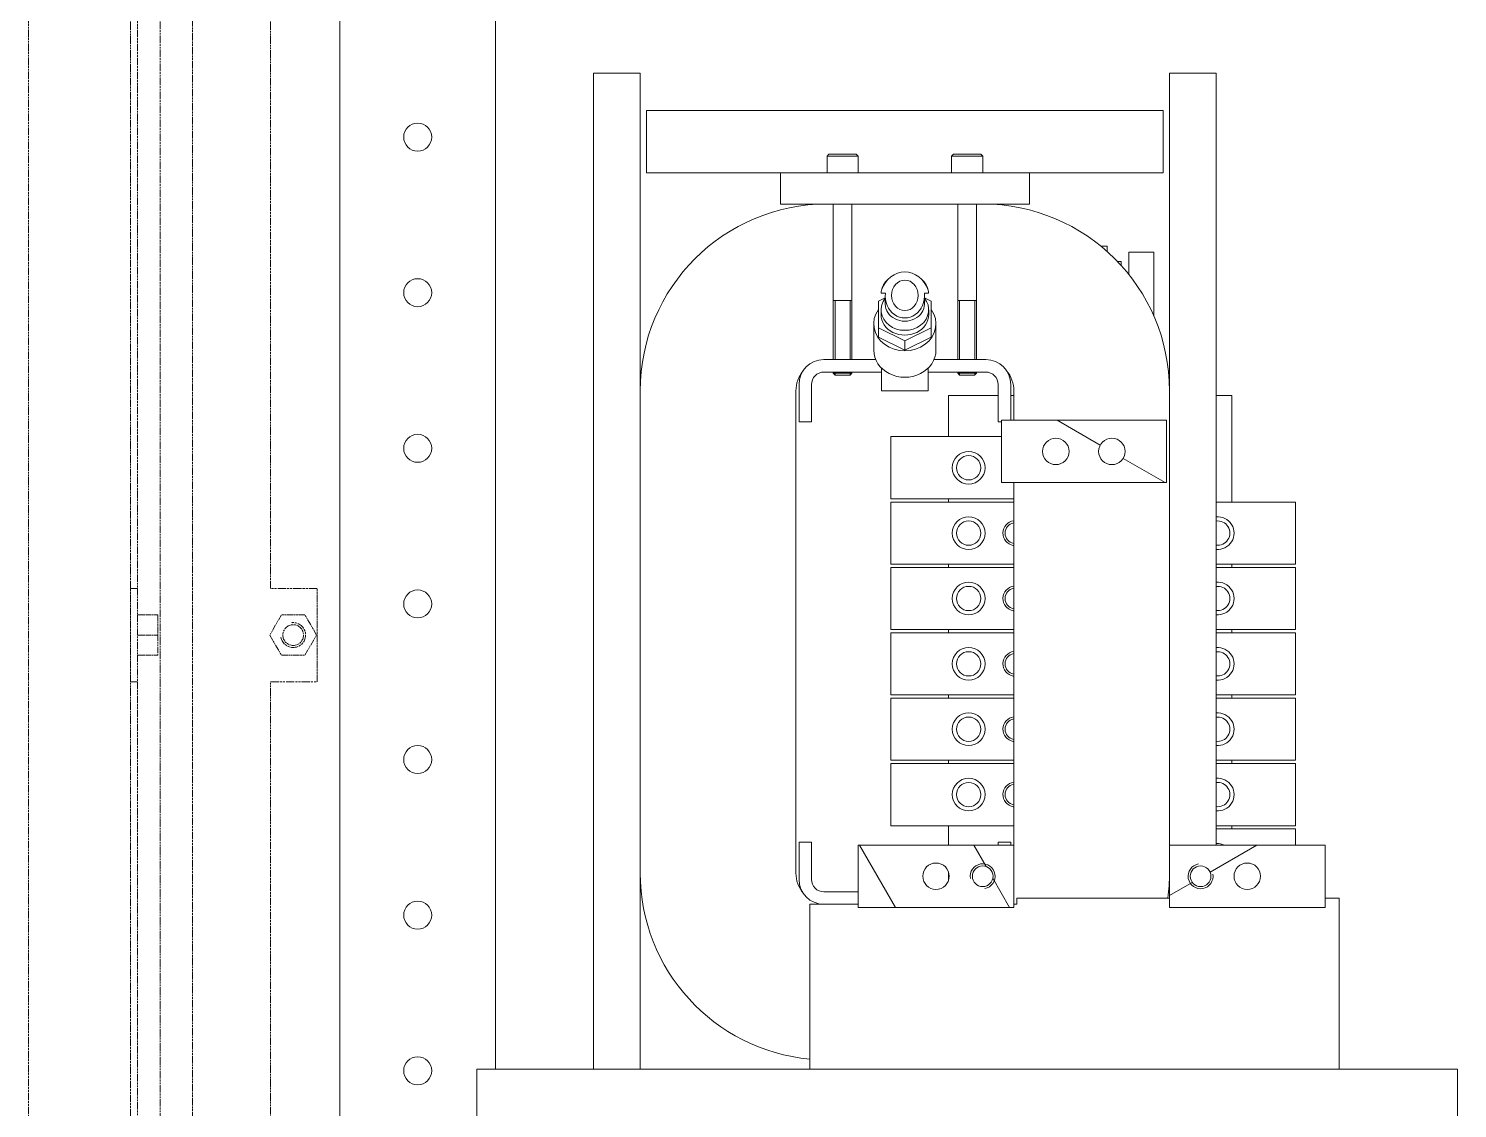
# Model space of a CAD drawing. Header units: millimetres. Extents: x 0 to 8410, y 0 to 5940.
# Drawn here: x 2027.6 to 2486.6, y 1973.7 to 2320.7 of the extents above; entities that cross this region are included whole.
import ezdxf

# ---------------------------------------------------------------- set-up
doc = ezdxf.new("R2010")
doc.units = ezdxf.units.MM
doc.header["$LTSCALE"] = 10
doc.linetypes.add('DOUBLE_DASH_CHAIN', pattern=[1.2403, 0.6614, -0.0827, 0.1654, -0.0827, 0.1654, -0.0827])
for name, color, linetype, lineweight, true_color in [('가시적인 것(ISO)', 3, 'Continuous', 5, 0x00ff00), ('가시적인 좁은 것(ISO)', 3, 'Continuous', 5, 0x00ff00), ('참조(ISO)', 6, 'DOUBLE_DASH_CHAIN', 5, 0xff00ff)]:
    doc.layers.add(name, color=color, linetype=linetype, lineweight=lineweight, true_color=true_color)
doc.layers.add('해치(ISO)', color=7, linetype='Continuous', lineweight=5)

msp = doc.modelspace()

# ---------------------------------------------------------------- hatches: boundary and pattern name
at = {"layer": '해치(ISO)'}
h = msp.add_hatch(dxfattribs=at)
h.set_pattern_fill('ANSI31', color=256, scale=254, angle=15, style=0)
h.set_pattern_definition([(60, (0, 0), (-27.4963, 15.875), [])])
edge = h.paths.add_edge_path()
edge.add_ellipse((2309.06, 2234.98), major_axis=(0, 7.27), ratio=0.866025, start_angle=84.4884, end_angle=275.5116)
edge.add_line((2315.34, 2235.68), (2316.69, 2235.68))
edge.add_ellipse((2309.06, 2234.98), major_axis=(0, -8.84), ratio=0.866025, start_angle=94.5344, end_angle=101.1332)
edge.add_ellipse((2309.06, 2232.87), major_axis=(0, -9.67), ratio=0.845154, start_angle=113.2475, end_angle=246.7525)
edge.add_ellipse((2309.06, 2234.98), major_axis=(0, -8.84), ratio=0.866025, start_angle=258.8668, end_angle=265.4656)
edge.add_line((2301.44, 2235.68), (2302.79, 2235.68))
edge = h.paths.add_edge_path(flags=0)
edge.add_ellipse((2309.06, 2234.98), major_axis=(0, 4.91), ratio=0.866025, start_angle=0, end_angle=360)
h = msp.add_hatch(dxfattribs=at)
h.set_pattern_fill('ANSI31', color=256, scale=254, angle=105.0002, style=0)
h.set_pattern_definition([(150.0002, (0, 0), (-15.87488, -27.49637), [])])
h.paths.add_polyline_path([(2393.06, 2174.83), (2393.06, 2194.83), (2340.06, 2194.83), (2340.06, 2174.83)])
edge = h.paths.add_edge_path(flags=0)
edge.add_ellipse((2357.56, 2184.83), major_axis=(-4.25, 0), ratio=1, start_angle=0, end_angle=360)
edge = h.paths.add_edge_path(flags=0)
edge.add_ellipse((2375.56, 2184.83), major_axis=(-4.25, 0), ratio=1, start_angle=0, end_angle=360)
h = msp.add_hatch(dxfattribs=at)
h.set_pattern_fill('ANSI31', color=256, scale=254, angle=75.0002, style=0)
h.set_pattern_definition([(120.0002, (0, 0), (-27.49626, -15.8751), [])])
h.paths.add_polyline_path([(2294.06, 2038.33), (2344.06, 2038.33), (2344.06, 2058.33), (2294.06, 2058.33)])
edge = h.paths.add_edge_path(flags=0)
edge.add_ellipse((2334.06, 2048.33), major_axis=(-3.32, 0), ratio=1, start_angle=0, end_angle=360)
edge = h.paths.add_edge_path(flags=0)
edge.add_ellipse((2319.06, 2048.33), major_axis=(-4.25, 0), ratio=1, start_angle=0, end_angle=360)
h = msp.add_hatch(dxfattribs=at)
h.set_pattern_fill('ANSI31', color=256, scale=254, angle=-15, style=0)
h.set_pattern_definition([(30, (0, 0), (-15.875, 27.4963), [])])
h.paths.add_polyline_path([(2444.06, 2058.33), (2394.06, 2058.33), (2394.06, 2038.33), (2444.06, 2038.33)])
edge = h.paths.add_edge_path(flags=0)
edge.add_ellipse((2404.06, 2048.33), major_axis=(3.32, 0), ratio=1, start_angle=0, end_angle=360)
edge = h.paths.add_edge_path(flags=0)
edge.add_ellipse((2419.06, 2048.33), major_axis=(4.25, 0), ratio=1, start_angle=0, end_angle=360)

# ---------------------------------------------------------------- linework, layer by layer
at = {"layer": '가시적인 것(ISO)'}
for p, q in [((2127.56, 3028.53), (2127.56, 1960.33)), ((2177.56, 1986.33), (2177.56, 2464.83)), ((2224.06, 2306.33), (2209.06, 2306.33)), ((2209.06, 1986.33), (2209.06, 2306.33)), ((2224.06, 2204.33), (2224.06, 2306.33)), ((2409.06, 2306.33), (2394.06, 2306.33)), ((2394.06, 2204.33), (2394.06, 2306.33)), ((2409.06, 2058.33), (2409.06, 2306.33)), ((2226.06, 2294.33), (2392.06, 2294.33)), ((2226.06, 2274.33), (2226.06, 2294.33)), ((2392.06, 2274.33), (2392.06, 2294.33)), ((2284.66, 2280.33), (2284.06, 2279.73)), ((2294.06, 2279.73), (2284.06, 2279.73)), ((2284.06, 2274.33), (2284.06, 2279.73)), ((2284.66, 2280.33), (2293.46, 2280.33)), ((2293.46, 2280.33), (2294.06, 2279.73)), ((2294.06, 2274.33), (2294.06, 2279.73)), ((2324.66, 2280.33), (2324.06, 2279.73)), ((2334.06, 2279.73), (2324.06, 2279.73)), ((2324.06, 2274.33), (2324.06, 2279.73)), ((2324.66, 2280.33), (2333.46, 2280.33)), ((2333.46, 2280.33), (2334.06, 2279.73)), ((2334.06, 2274.33), (2334.06, 2279.73)), ((2226.06, 2274.33), (2269.06, 2274.33)), ((2349.06, 2274.33), (2269.06, 2274.33)), ((2269.06, 2274.33), (2269.06, 2264.33)), ((2349.06, 2274.33), (2392.06, 2274.33)), ((2349.06, 2274.33), (2349.06, 2264.33)), ((2349.06, 2264.33), (2269.06, 2264.33)), ((2286.06, 2214.33), (2286.06, 2264.33)), ((2292.06, 2214.33), (2292.06, 2264.33)), ((2326.06, 2214.33), (2326.06, 2264.33)), ((2332.06, 2214.33), (2332.06, 2264.33)), ((2374.06, 2250.83), (2371.98, 2250.83)), ((2374.06, 2249.05), (2374.06, 2250.83)), ((2378.56, 2245.83), (2377.4, 2245.83)), ((2378.56, 2244.58), (2378.56, 2245.83)), ((2381.06, 2248.83), (2381.06, 2241.63)), ((2381.06, 2248.83), (2389.06, 2248.83)), ((2389.06, 2248.83), (2389.06, 2228.31)), ((2303.79, 2240.25), (2303.28, 2239.74)), ((2314.34, 2240.25), (2314.85, 2239.74)), ((2301.44, 2235.68), (2302.79, 2235.68)), ((2315.34, 2235.68), (2316.69, 2235.68)), ((2286.06, 2233.33), (2292.06, 2233.33)), ((2302.76, 2234.18), (2300.56, 2233.08)), ((2300.56, 2233.08), (2300.56, 2224.58)), ((2302.76, 2232.15), (2302.76, 2234.98)), ((2315.36, 2232.15), (2315.36, 2234.98)), ((2317.56, 2233.08), (2315.36, 2234.18)), ((2317.56, 2224.58), (2317.56, 2233.08)), ((2326.06, 2233.33), (2332.06, 2233.33)), ((2301.41, 2228.83), (2301.41, 2230.37)), ((2316.71, 2228.83), (2316.71, 2230.37)), ((2299.06, 2225.83), (2299.06, 2217.33)), ((2300.56, 2224.58), (2300.56, 2221.58)), ((2300.56, 2224.58), (2309.06, 2220.33)), ((2309.06, 2217.33), (2300.56, 2221.58)), ((2309.06, 2220.33), (2317.56, 2224.58)), ((2317.56, 2221.58), (2309.06, 2217.33)), ((2317.56, 2224.58), (2317.56, 2221.58)), ((2319.06, 2225.83), (2319.06, 2217.33)), ((2309.06, 2220.33), (2309.06, 2217.33)), ((2299.68, 2214.33), (2283.06, 2214.33)), ((2335.06, 2214.33), (2318.45, 2214.33)), ((2301.56, 2210.33), (2283.06, 2210.33)), ((2286.06, 2209.93), (2286.06, 2210.33)), ((2286.06, 2209.93), (2292.06, 2209.93)), ((2286.66, 2209.33), (2286.06, 2209.93)), ((2291.46, 2209.33), (2286.66, 2209.33)), ((2291.46, 2209.33), (2292.06, 2209.93)), ((2292.06, 2209.93), (2292.06, 2210.33)), ((2301.56, 2207.41), (2301.56, 2211.6)), ((2316.56, 2207.41), (2316.56, 2211.6)), ((2335.06, 2210.33), (2316.56, 2210.33)), ((2326.06, 2209.93), (2326.06, 2210.33)), ((2326.06, 2209.93), (2332.06, 2209.93)), ((2326.66, 2209.33), (2326.06, 2209.93)), ((2331.46, 2209.33), (2326.66, 2209.33)), ((2331.46, 2209.33), (2332.06, 2209.93)), ((2332.06, 2209.93), (2332.06, 2210.33)), ((2224.06, 2204.33), (2224.06, 2049.33)), ((2274.06, 2049.33), (2274.06, 2204.33)), ((2275.06, 2206.33), (2275.06, 2194.33)), ((2279.06, 2194.33), (2279.06, 2206.33)), ((2301.56, 2207.41), (2301.56, 2204.33)), ((2301.56, 2204.33), (2316.56, 2204.33)), ((2316.56, 2207.41), (2316.56, 2204.33)), ((2339.06, 2206.33), (2339.06, 2194.33)), ((2343.06, 2206.33), (2343.06, 2194.83)), ((2344.06, 2204.33), (2344.06, 2194.83)), ((2394.06, 2058.33), (2394.06, 2204.33)), ((2323.06, 2202.83), (2339.06, 2202.83)), ((2323.06, 2189.58), (2323.06, 2202.83)), ((2343.06, 2202.83), (2344.06, 2202.83)), ((2409.06, 2202.83), (2414.06, 2202.83)), ((2414.06, 2202.83), (2414.06, 2168.58)), ((2279.06, 2194.33), (2275.06, 2194.33)), ((2340.06, 2194.33), (2339.06, 2194.33)), ((2393.06, 2194.83), (2340.06, 2194.83)), ((2340.06, 2194.83), (2340.06, 2174.83)), ((2393.06, 2174.83), (2393.06, 2194.83)), ((2304.56, 2189.58), (2304.56, 2169.58)), ((2340.06, 2189.58), (2304.56, 2189.58)), ((2340.06, 2174.83), (2393.06, 2174.83)), ((2344.06, 2174.83), (2344.06, 2058.33)), ((2304.56, 2169.58), (2344.06, 2169.58)), ((2304.56, 2168.58), (2304.56, 2148.58)), ((2344.06, 2168.58), (2304.56, 2168.58)), ((2323.06, 2168.58), (2323.06, 2169.58)), ((2434.56, 2168.58), (2409.06, 2168.58)), ((2434.56, 2148.58), (2434.56, 2168.58)), ((2304.56, 2148.58), (2344.06, 2148.58)), ((2323.06, 2147.58), (2323.06, 2148.58)), ((2409.06, 2148.58), (2434.56, 2148.58)), ((2414.06, 2148.58), (2414.06, 2147.58)), ((2304.56, 2147.58), (2304.56, 2127.58)), ((2344.06, 2147.58), (2304.56, 2147.58)), ((2434.56, 2147.58), (2409.06, 2147.58)), ((2434.56, 2127.58), (2434.56, 2147.58)), ((2304.56, 2127.58), (2344.06, 2127.58)), ((2304.56, 2126.58), (2304.56, 2106.58)), ((2344.06, 2126.58), (2304.56, 2126.58)), ((2323.06, 2126.58), (2323.06, 2127.58)), ((2409.06, 2127.58), (2434.56, 2127.58)), ((2434.56, 2126.58), (2409.06, 2126.58)), ((2414.06, 2127.58), (2414.06, 2126.58)), ((2434.56, 2106.58), (2434.56, 2126.58)), ((2304.56, 2106.58), (2344.06, 2106.58)), ((2304.56, 2105.58), (2304.56, 2085.58)), ((2344.06, 2105.58), (2304.56, 2105.58)), ((2323.06, 2105.58), (2323.06, 2106.58)), ((2409.06, 2106.58), (2434.56, 2106.58)), ((2434.56, 2105.58), (2409.06, 2105.58)), ((2414.06, 2106.58), (2414.06, 2105.58)), ((2434.56, 2085.58), (2434.56, 2105.58)), ((2304.56, 2085.58), (2344.06, 2085.58)), ((2304.56, 2084.58), (2304.56, 2064.58)), ((2344.06, 2084.58), (2304.56, 2084.58)), ((2323.06, 2084.58), (2323.06, 2085.58)), ((2409.06, 2085.58), (2434.56, 2085.58)), ((2434.56, 2084.58), (2409.06, 2084.58)), ((2414.06, 2085.58), (2414.06, 2084.58)), ((2434.56, 2064.58), (2434.56, 2084.58)), ((2304.56, 2064.58), (2344.06, 2064.58)), ((2323.06, 2058.33), (2323.06, 2064.58)), ((2409.06, 2064.58), (2434.56, 2064.58)), ((2434.56, 2063.58), (2409.06, 2063.58)), ((2414.06, 2064.58), (2414.06, 2063.58)), ((2434.56, 2058.33), (2434.56, 2063.58)), ((2279.06, 2059.33), (2275.06, 2059.33)), ((2275.06, 2059.33), (2275.06, 2047.33)), ((2279.06, 2059.33), (2279.06, 2047.33)), ((2344.06, 2058.33), (2294.06, 2058.33)), ((2294.06, 2058.33), (2294.06, 2038.33)), ((2343.06, 2059.33), (2339.06, 2059.33)), ((2339.06, 2059.33), (2339.06, 2058.33)), ((2343.06, 2058.33), (2343.06, 2059.33)), ((2344.06, 2038.33), (2344.06, 2058.33)), ((2444.06, 2058.33), (2394.06, 2058.33)), ((2394.06, 2058.33), (2394.06, 2038.33)), ((2444.06, 2038.33), (2444.06, 2058.33)), ((2224.06, 1986.33), (2224.06, 2049.33)), ((2323.06, 2046.89), (2323.06, 2049.77)), ((2283.06, 2043.33), (2294.06, 2043.33)), ((2393.79, 2043.58), (2394.06, 2043.58)), ((2294.06, 2039.33), (2278.56, 2039.33)), ((2278.56, 2039.33), (2278.56, 1986.33)), ((2294.06, 2038.33), (2344.06, 2038.33)), ((2345.06, 2039.33), (2344.06, 2039.33)), ((2345.06, 2041.33), (2345.06, 2039.33)), ((2394.06, 2041.33), (2345.06, 2041.33)), ((2394.06, 2038.33), (2444.06, 2038.33)), ((2448.56, 2041.33), (2444.06, 2041.33)), ((2448.56, 1986.33), (2448.56, 2041.33)), ((2171.56, 1986.33), (2486.56, 1986.33)), ((2171.56, 1966.33), (2171.56, 1986.33)), ((2486.56, 1966.33), (2486.56, 1986.33))]:
    msp.add_line(p, q, dxfattribs=at)
for centre, radius in [((2152.56, 2285.83), 4.5), ((2152.56, 2235.83), 4.5), ((2152.56, 2185.83), 4.5), ((2357.56, 2184.83), 4.25), ((2375.56, 2184.83), 4.25), ((2329.56, 2179.58), 5.25), ((2329.56, 2179.58), 3.9), ((2329.56, 2158.58), 5.25), ((2329.56, 2158.58), 3.9), ((2152.56, 2135.83), 4.5), ((2329.56, 2137.58), 5.25), ((2329.56, 2137.58), 3.9), ((2329.56, 2116.58), 5.25), ((2329.56, 2116.58), 3.9), ((2329.56, 2095.58), 5.25), ((2329.56, 2095.58), 3.9), ((2152.56, 2085.83), 4.5), ((2329.56, 2074.58), 5.25), ((2329.56, 2074.58), 3.9), ((2319.06, 2048.33), 4.25), ((2419.06, 2048.33), 4.25), ((2334.06, 2048.33), 3.32), ((2404.06, 2048.33), 3.32), ((2152.56, 2035.83), 4.5), ((2152.56, 1985.83), 4.5)]:
    msp.add_circle(centre, radius, dxfattribs=at)
for centre, radius, start, end in [((2284.06, 2204.33), 60, 90, 180), ((2334.06, 2204.33), 60, 0, 90), ((2283.06, 2206.33), 8, 90, 180), ((2335.06, 2206.33), 8, 0, 90), ((2284.06, 2204.33), 10, 140.1041, 180), ((2283.06, 2206.33), 4, 90, 180), ((2335.06, 2206.33), 4, 0, 90), ((2334.06, 2204.33), 10, 0, 39.8959), ((2409.56, 2158.58), 5.25, 264.535, 95.465), ((2409.56, 2158.58), 3.9, 262.6341, 97.3659), ((2344.56, 2158.58), 3.32, 98.6526, 261.3474), ((2344.56, 2137.58), 3.32, 98.6526, 261.3474), ((2409.56, 2137.58), 5.25, 264.535, 95.465), ((2409.56, 2137.58), 3.9, 262.6341, 97.3659), ((2409.56, 2116.58), 5.25, 264.535, 95.465), ((2344.56, 2116.58), 3.32, 98.6526, 261.3474), ((2409.56, 2116.58), 3.9, 262.6341, 97.3659), ((2344.56, 2095.58), 3.32, 98.6526, 261.3474), ((2409.56, 2095.58), 5.25, 264.535, 95.465), ((2409.56, 2095.58), 3.9, 262.6341, 97.3659), ((2409.56, 2074.58), 5.25, 264.535, 95.465), ((2344.56, 2074.58), 3.32, 98.6526, 261.3474), ((2409.56, 2074.58), 3.9, 262.6341, 97.3659), ((2409.56, 2053.58), 5.25, 64.7912, 95.465), ((2284.06, 2049.33), 60, 180, 264.7405), ((2284.06, 2049.33), 10, 180, 219.8959), ((2283.06, 2047.33), 8, 180, 270), ((2283.06, 2047.33), 4, 180, 270), ((2334.06, 2049.33), 60, 352.3377, 0)]:
    msp.add_arc(centre, radius, start, end, dxfattribs=at)
for centre, major_axis, ratio, start_param, end_param in [((2309.06, 2232.87), (0, -9.67), 0.845154, 1.976541, 4.306644), ((2309.06, 2234.98), (0, -8.84), 0.866025, 4.518078, 4.633249), ((2309.06, 2235.41), (-7.65, 0), 0.866025, 5.56945, 6.088848), ((2309.06, 2234.98), (0, 7.27), 0.866025, 1.4746, 4.808585), ((2309.06, 2235.41), (7.65, 0), 0.866025, 0.194337, 0.713735), ((2309.06, 2234.98), (0, -8.84), 0.866025, 1.649936, 1.765108), ((2309.06, 2230.37), (-7.65, 0), 0.866025, 5.68, 10.027964), ((2309.06, 2232.15), (-6.3, 0), 0.866025, 0, 3.141593), ((2309.06, 2225.83), (10, 0), 0.866025, 2.586782, 6.837996), ((2309.06, 2228.83), (-7.65, 0), 0.866025, 0, 3.141593), ((2309.06, 2217.33), (-10, 0), 0.866025, 0, 3.141593)]:
    msp.add_ellipse(centre, major_axis=major_axis, ratio=ratio, start_param=start_param, end_param=end_param, dxfattribs=at)
msp.add_ellipse((2309.06, 2234.98), major_axis=(0, 4.91), ratio=0.866025, dxfattribs=at)
at = {"layer": '가시적인 좁은 것(ISO)'}
for p, q in [((2286.64, 2233.33), (2286.64, 2214.33)), ((2291.49, 2214.33), (2291.49, 2233.33)), ((2326.64, 2233.33), (2326.64, 2214.33)), ((2331.49, 2214.33), (2331.49, 2233.33)), ((2286.64, 2210.33), (2286.64, 2209.35)), ((2291.49, 2209.35), (2291.49, 2210.33)), ((2326.64, 2210.33), (2326.64, 2209.35)), ((2331.49, 2209.35), (2331.49, 2210.33))]:
    msp.add_line(p, q, dxfattribs=at)
for centre, start, end in [((2344.56, 2158.58), 97.1808, 260), ((2344.56, 2137.58), 97.1808, 260), ((2344.56, 2116.58), 97.1808, 260), ((2344.56, 2095.58), 97.1808, 260), ((2344.56, 2074.58), 97.1808, 260), ((2334.06, 2048.33), 280, 190), ((2404.06, 2048.33), 100, 10)]:
    msp.add_arc(centre, 4, start, end, dxfattribs=at)
at = {"layer": '참조(ISO)', "ltscale": 0.362576}
msp.add_line((2069.86, 2988.53), (2069.86, 1320.13), dxfattribs=at)
at = {"layer": '참조(ISO)', "ltscale": 0.362446}
msp.add_line((2027.56, 1000.83), (2027.56, 2960.83), dxfattribs=at)
at = {"layer": '참조(ISO)', "ltscale": 0.363029}
msp.add_line((2080.26, 2963.13), (2080.26, 1603.33), dxfattribs=at)
at = {"layer": '참조(ISO)', "ltscale": 0.361778}
for p, q in [((2060.26, 2140.83), (2060.26, 2908.13)), ((2062.56, 2908.13), (2062.56, 2140.83)), ((2105.26, 2140.83), (2105.26, 2908.13))]:
    msp.add_line(p, q, dxfattribs=at)
at = {"layer": '참조(ISO)', "ltscale": 0.345539}
for p, q in [((2060.26, 2110.83), (2060.26, 2140.83)), ((2062.56, 2140.83), (2062.56, 2110.83)), ((2120.26, 2110.83), (2120.26, 2140.83))]:
    msp.add_line(p, q, dxfattribs=at)
at = {"layer": '참조(ISO)', "ltscale": 0.072907}
for p, q in [((2060.26, 2140.83), (2062.56, 2140.83)), ((2060.26, 2110.83), (2062.56, 2110.83))]:
    msp.add_line(p, q, dxfattribs=at)
at = {"layer": '참조(ISO)', "ltscale": 0.403128}
for p, q in [((2120.26, 2140.83), (2105.26, 2140.83)), ((2105.26, 2110.83), (2120.26, 2110.83))]:
    msp.add_line(p, q, dxfattribs=at)
at = {"layer": '참조(ISO)', "ltscale": 0.206225}
for p, q in [((2062.56, 2132.33), (2069.06, 2132.33)), ((2062.56, 2125.83), (2069.06, 2125.83)), ((2062.56, 2119.33), (2069.06, 2119.33))]:
    msp.add_line(p, q, dxfattribs=at)
at = {"layer": '참조(ISO)', "ltscale": 0.30257}
for p, q in [((2069.06, 2132.33), (2069.06, 2125.83)), ((2108.81, 2132.33), (2105.06, 2125.83)), ((2116.32, 2132.33), (2108.81, 2132.33)), ((2120.07, 2125.83), (2116.32, 2132.33)), ((2069.06, 2125.83), (2069.06, 2119.33)), ((2105.06, 2125.83), (2108.81, 2119.33)), ((2116.32, 2119.33), (2120.07, 2125.83)), ((2108.81, 2119.33), (2116.32, 2119.33))]:
    msp.add_line(p, q, dxfattribs=at)
at = {"layer": '참조(ISO)', "ltscale": 0.363051}
for p, q in [((2060.26, 1340.83), (2060.26, 2110.83)), ((2062.56, 2110.83), (2062.56, 1340.83))]:
    msp.add_line(p, q, dxfattribs=at)
at = {"layer": '참조(ISO)', "ltscale": 0.361783}
msp.add_line((2105.26, 1630.7), (2105.26, 2110.83), dxfattribs=at)
at = {"layer": '참조(ISO)', "ltscale": 0.336728}
msp.add_circle((2112.56, 2125.83), 3.32, dxfattribs=at)
at = {"layer": '참조(ISO)', "ltscale": 0.379939}
msp.add_arc((2112.56, 2125.83), 4, 190, 100, dxfattribs=at)

doc.saveas('drawing.dxf')
